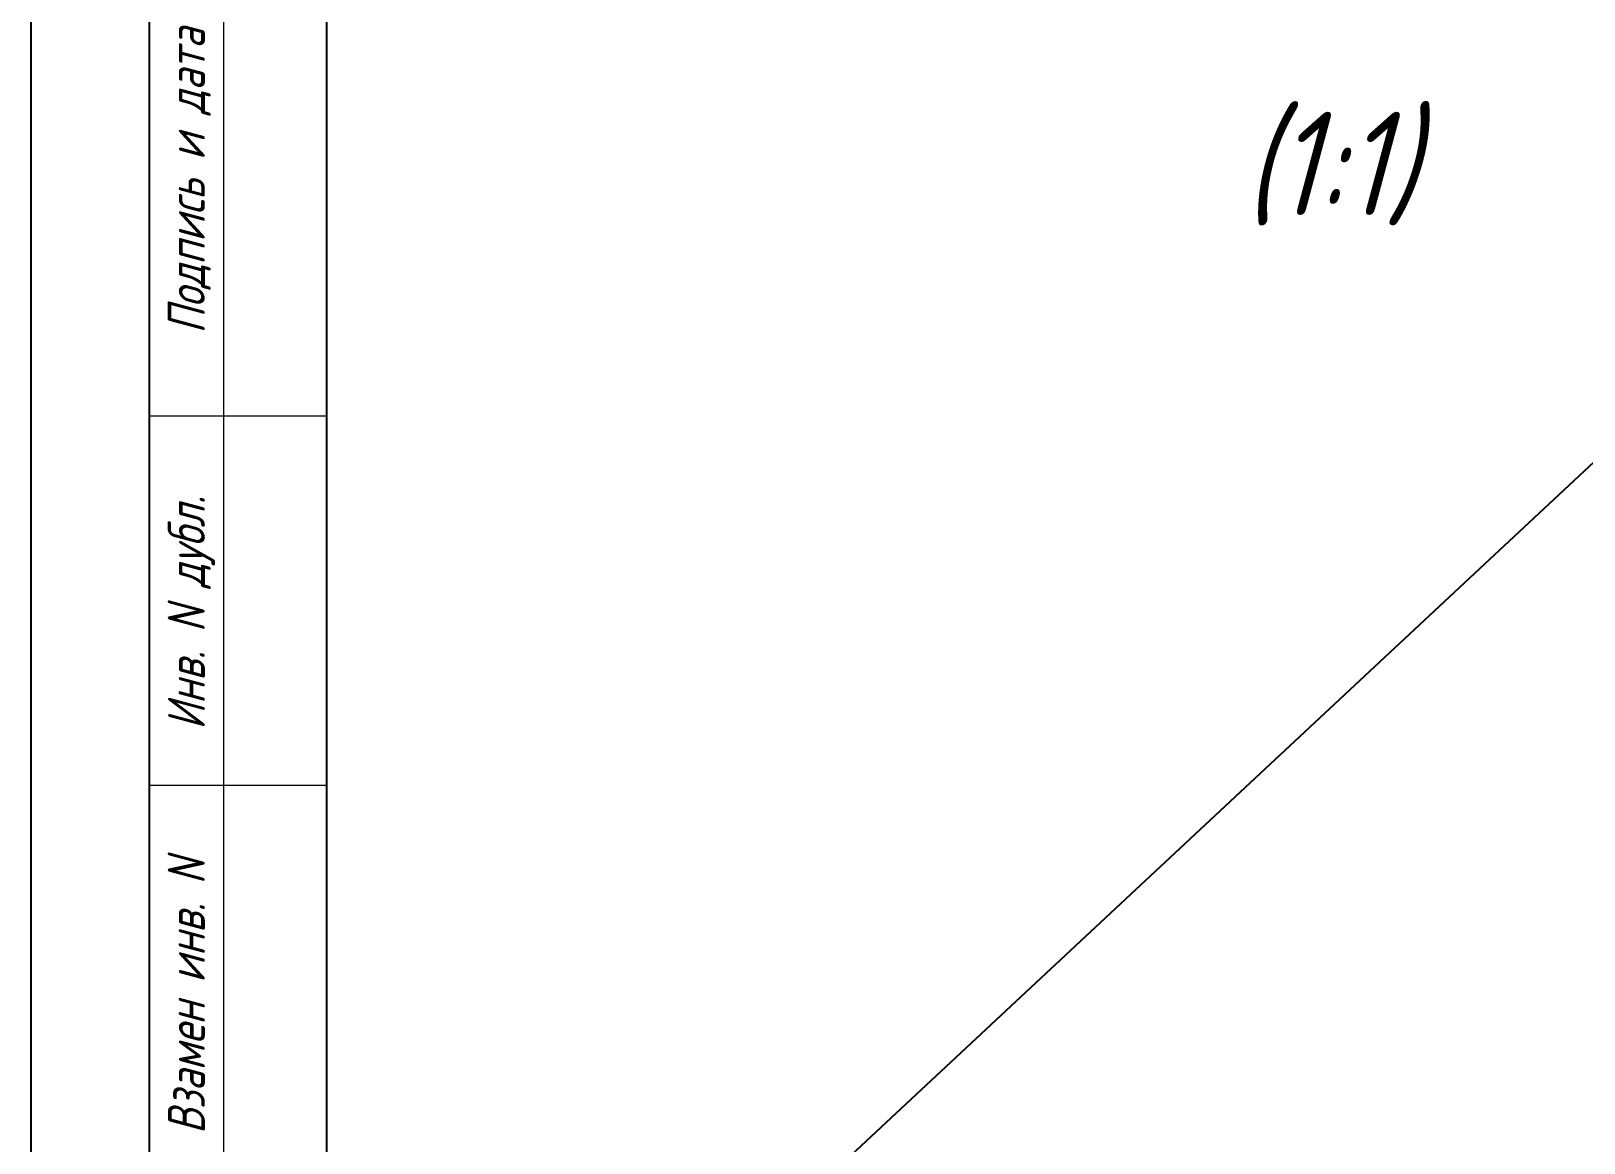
# Model space of a CAD drawing. Header units: millimetres. Extents: x -37166 to -34073, y -441 to 2979.
# Drawn here: x -35267 to -35162, y 319.2 to 394.4 of the extents above; entities that cross this region are included whole.
import ezdxf
from ezdxf.enums import TextEntityAlignment as Align

# ---------------------------------------------------------------- set-up
doc = ezdxf.new("R2010")
doc.units = ezdxf.units.MM
doc.linetypes.add('K5LT_BASIC', pattern=[0])
doc.linetypes.add('SLD-Сплошная', pattern=[0])
for name, color, linetype in [('Frame', 6, 'Continuous'), ('ОСНОВНАЯ_НАДПИСЬ', 7, 'SLD-Сплошная'), ('ЧЕРТЕЖ', 7, 'Continuous')]:
    doc.layers.add(name, color=color, linetype=linetype)
doc.styles.add('SLDTEXTSTYLE0', font='ГОСТ тип А наклонный.ttf')
doc.styles.add('ГОСТ', font='ГОСТ тип А.ttf', dxfattribs={"oblique": 15})

# ---------------------------------------------------------------- blocks, each defined once
blk = doc.blocks.new('stamp-side-22600')
at = {"layer": 'Frame'}
blk.add_line((-12, 0), (-12, 145), dxfattribs=at)
at = {"layer": 'Frame', "color": 7, "lineweight": 13}
blk.add_line((-7, 145), (-7, 0), dxfattribs=at)
at = {"layer": 'Frame', "lineweight": 13}
for p, q in [((-12, 110), (0, 110)), ((0, 85), (-12, 85))]:
    blk.add_line(p, q, dxfattribs=at)
at = {"color": 7, "lineweight": 13, "style": 'ГОСТ', "oblique": 15}
for s, p in [('Подпись и дата', (-8.25, 115.55)), ('Инв. N дубл.', (-8.25, 88.76)), ('Взамен инв. N', (-8.25, 61.42))]:
    blk.add_text(s, height=2.5, rotation=90, dxfattribs=at).set_placement(p)
blk = doc.blocks.new('stamp-side-w22600')
blk.add_blockref('stamp-side-22600', (0, 0))
blk = doc.blocks.new('A4-vert-gost-02-Neptun')
at = {"layer": 'Frame', "color": 7}
blk.add_lwpolyline([(0, 0), (0, 297), (210, 297), (210, 0)], close=True, dxfattribs=at)
at = {"layer": 'Frame'}
blk.add_lwpolyline([(20, 5), (20, 292), (205, 292), (205, 5)], close=True, dxfattribs=at)
blk.add_blockref('stamp-side-w22600', (20, 5))
at = {"layer": 'ОСНОВНАЯ_НАДПИСЬ', "lineweight": 13, "style": 'SLDTEXTSTYLE0', "oblique": 7.5}
blk.add_attdef('PAGE', text='', height=3.5, dxfattribs=at).set_placement((199.52, 7.97), align=Align.CENTER)
at = {"layer": 'ЧЕРТЕЖ', "style": 'ГОСТ', "oblique": 15}
blk.add_attdef('НОМЕР ЧЕРТЕЖА', text='', height=5, rotation=180, dxfattribs=at).set_placement((58.02, 285.18), align=Align.MIDDLE_CENTER)
blk.add_attdef('Номер чертежа', text='', height=7, dxfattribs=at).set_placement((141.15, 13.28), align=Align.MIDDLE_CENTER)

msp = doc.modelspace()

# ---------------------------------------------------------------- linework, layer by layer
at = {"color": 2, "linetype": 'K5LT_BASIC'}
msp.add_line((-35225.958, 304.897), (-35150.958, 374.897), dxfattribs=at)

# ---------------------------------------------------------------- block references
at = {"color": 2, "lineweight": 100, "ltscale": 0.4}
msp.add_blockref('A4-vert-gost-02-Neptun', (-35266.989, 253.351), dxfattribs=at)

# ---------------------------------------------------------------- next in the draw order: texts
at = {"color": 7, "insert": (-35185.014, 381.23), "char_height": 7, "attachment_point": 7, "style": 'ГОСТ', "bg_fill": 2}
msp.add_mtext('{\\A1;(1:1)}', dxfattribs=at)

doc.saveas('drawing.dxf')
